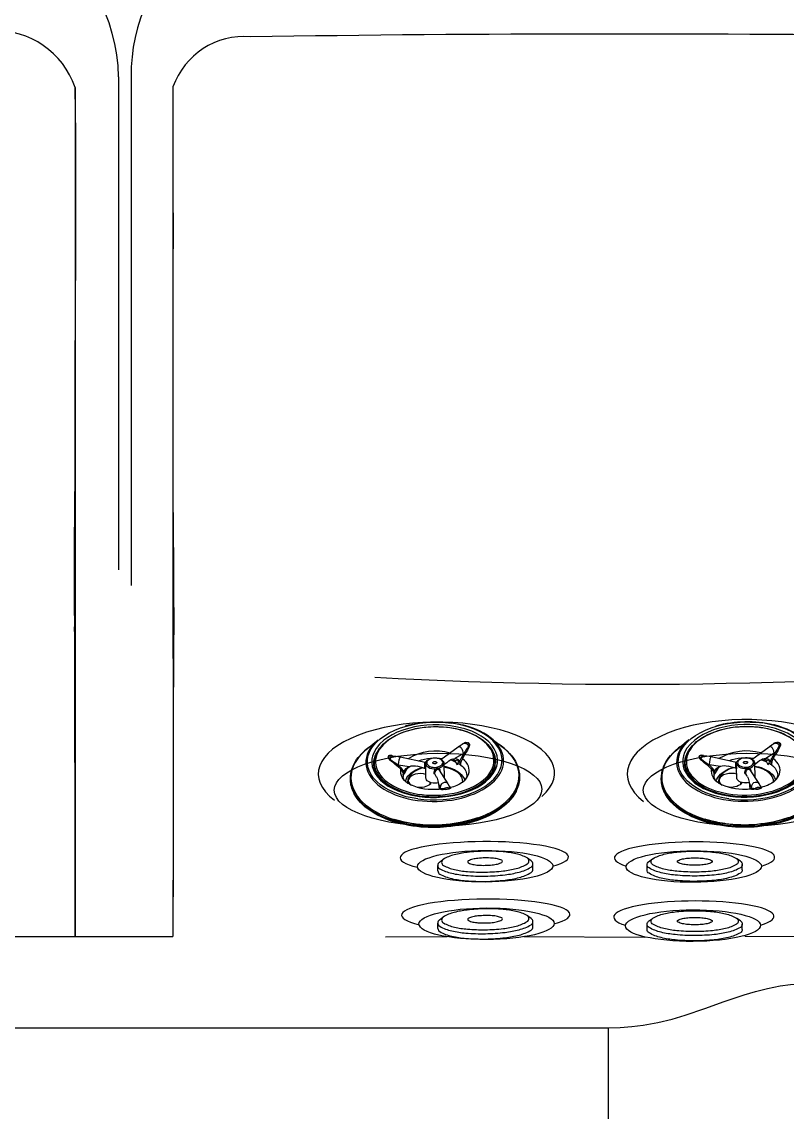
# Model space of a CAD drawing. Extents: x 398 to 509, y 623 to 780.
# Drawn here: x 452.09 to 467.09, y 650.92 to 672.29 of the extents above; entities that cross this region are included whole.
import ezdxf

# ---------------------------------------------------------------- set-up
doc = ezdxf.new("R2010")
doc.units = 0
doc.header["$MEASUREMENT"] = 0
for name, color, linetype in [('1', 4, 'Continuous'), ('2', 3, 'Continuous'), ('JET', 3, 'Continuous')]:
    doc.layers.add(name, color=color, linetype=linetype)

# ---------------------------------------------------------------- blocks, each defined once
blk = doc.blocks.new('MINI')
at = {"layer": '1', "color": 3}
for p, q in [((0.223, 0.931), (0.327, 0.931)), ((0.391, 0.895), (0.44, 0.828)), ((0.391, 0.895), (0.391, 0.895)), ((0.386, -0.902), (0.441, -0.828)), ((0.223, -0.932), (0.327, -0.932)), ((0.327, -0.932), (0.327, -0.932))]:
    blk.add_line(p, q, dxfattribs=at)
for points in [[(0.223, 0.931, 0.267867), (0.159, 0.895, 0.072378), (0.065, 0.659, 0.034036), (0.019, 0.384, 0.024706), (0, 0, 0.024706), (0.019, -0.384, 0.034036), (0.065, -0.659, 0.072378), (0.159, -0.895, 0.267867), (0.223, -0.932, 0.267867)], [(0.391, 0.895, 0.267867), (0.327, 0.931, 0.267867), (0.264, 0.895, 0.072378), (0.17, 0.659, 0.034036), (0.123, 0.384, 0.024706), (0.104, 0, 0.024706), (0.123, -0.384, 0.034036), (0.17, -0.659, 0.072378), (0.264, -0.895, 0.267867), (0.327, -0.932, 0.267867)], [(0.327, -0.932, 0.238458), (0.386, -0.902, 0.072378)]]:
    blk.add_lwpolyline(points, format="xyb", dxfattribs=at)
for points in [[(0.386, -0.855, 0.267867), (0.445, -0.822, 0.072378), (0.531, -0.605, 0.034036), (0.574, -0.352, 0.024706), (0.591, 0, 0.024706), (0.574, 0.352, 0.034036), (0.531, 0.605, 0.072378), (0.445, 0.822, 0.267867), (0.386, 0.855, 0.267867), (0.328, 0.822, 0.072378), (0.242, 0.605, 0.034036), (0.199, 0.352, 0.024706), (0.182, 0, 0.024706), (0.199, -0.352, 0.034036), (0.242, -0.605, 0.072378), (0.328, -0.822, 0.267867)], [(0.388, 0.343, 0.280852), (0.368, 0.331, 0.066452), (0.337, 0.244, 0.030521), (0.321, 0.143, 0.022038), (0.315, 0.003, 0.022038), (0.321, -0.137, 0.030521), (0.337, -0.238, 0.066452), (0.368, -0.325, 0.280852), (0.388, -0.337, 0.280852), (0.408, -0.325, 0.066452), (0.439, -0.238, 0.030521), (0.454, -0.137, 0.022038), (0.46, 0.003, 0.022038), (0.454, 0.143, 0.030521), (0.439, 0.244, 0.066452), (0.408, 0.331, 0.280852)]]:
    blk.add_lwpolyline(points, format="xyb", close=True, dxfattribs=at)
blk = doc.blocks.new('3S-R_1644801-1')
at = {"layer": '1', "color": 3, "linetype": 'Continuous'}
for p, q in [((0.586, 1.561), (0.576, 1.566)), ((-0.528, 1.236), (-0.534, 1.231)), ((0.616, 0.993), (0.58, 1.014)), ((0.971, 0.699), (0.921, 1.005)), ((-0.06, 0.64), (-0.054, 0.642)), ((-0.264, 0.485), (-0.265, 0.484)), ((-0.374, 0.323), (-0.398, 0.317)), ((-0.379, 0.35), (-0.368, 0.377)), ((-0.372, 0.324), (-0.374, 0.323)), ((-0.374, 0.323), (-0.368, 0.319)), ((-0.372, 0.324), (-0.368, 0.319)), ((-0.368, 0.319), (-0.292, 0.224)), ((-0.073, 0.121), (-0.223, 0.402)), ((0.087, 0.14), (-0.158, 0.281)), ((0.124, 0.055), (0.506, 0.23)), ((0.19, 0.387), (0.223, 0.382)), ((0.19, 0.387), (0.238, 0.312)), ((0.217, 0.274), (0.207, 0.218)), ((0.274, 0.351), (0.238, 0.312)), ((0.443, 0.383), (0.274, 0.287)), ((0.284, 0.33), (0.274, 0.351)), ((0.438, 0.387), (0.343, 0.386)), ((0.344, 0.414), (0.436, 0.414)), ((0.436, 0.414), (0.449, 0.415)), ((0.438, 0.387), (0.443, 0.383)), ((0.451, 0.387), (0.438, 0.387)), ((0.451, 0.387), (0.443, 0.383)), ((0.63, 0.304), (0.645, 0.316)), ((0.637, 0.308), (0.645, 0.316)), ((-0.404, 0.105), (-0.37, 0.085)), ((0.087, 0.14), (0.089, 0.138)), ((-1.346, -0.175), (-1.348, -0.183)), ((-0.335, -0.026), (-0.174, -0.119)), ((-0.215, -0.669), (-0.069, -0.188)), ((-0.179, -0.122), (-0.191, -0.183)), ((-0.177, -0.116), (-0.178, -0.117)), ((-0.109, -0.156), (-0.09, -0.167)), ((-0.088, -0.168), (-0.09, -0.167)), ((-0.081, -0.171), (-0.071, -0.175)), ((-0.069, -0.187), (-0.07, -0.189)), ((-0.063, -0.176), (-0.059, -0.177)), ((-0.596, -0.294), (-0.596, -0.29)), ((-0.368, -0.627), (-0.292, -0.418)), ((-0.503, -0.444), (-0.527, -0.432)), ((-0.474, -0.439), (-0.365, -0.438)), ((-0.451, -0.457), (-0.474, -0.439)), ((-0.451, -0.457), (-0.429, -0.467)), ((-0.401, -0.628), (-0.424, -0.542)), ((-0.399, -0.64), (-0.401, -0.628)), ((-0.398, -0.536), (-0.374, -0.624)), ((-0.38, -0.461), (-0.365, -0.438)), ((-0.374, -0.624), (-0.368, -0.627)), ((-0.374, -0.624), (-0.372, -0.637)), ((-0.372, -0.637), (-0.368, -0.627)), ((-0.291, -0.849), (-0.278, -0.825)), ((-0.271, -0.811), (-0.273, -0.826)), ((-0.601, -1.032), (-0.565, -1.053)), ((-0.467, -1.092), (-0.473, -1.089)), ((-0.422, -1.322), (-0.132, -1.213)), ((-1.081, -1.305), (-1.071, -1.31))]:
    blk.add_line(p, q, dxfattribs=at)
at = {"layer": '1', "color": 3, "linetype": 'Continuous', "flags": 128}
for points in [[(0.321, 1.642), (0.266, 1.644), (0.196, 1.64), (0.125, 1.63), (0.051, 1.613), (-0.024, 1.59), (-0.099, 1.561), (-0.176, 1.526), (-0.252, 1.484), (-0.329, 1.437), (-0.405, 1.384), (-0.481, 1.326), (-0.556, 1.263), (-0.629, 1.195), (-0.701, 1.122), (-0.771, 1.045), (-0.838, 0.965), (-0.903, 0.88), (-0.966, 0.793), (-1.025, 0.702), (-1.081, 0.609), (-1.133, 0.514), (-1.182, 0.418), (-1.227, 0.32), (-1.267, 0.222), (-1.303, 0.123), (-1.335, 0.024), (-1.362, -0.075), (-1.384, -0.172), (-1.402, -0.269), (-1.414, -0.363), (-1.422, -0.456), (-1.424, -0.546), (-1.422, -0.633), (-1.414, -0.717), (-1.402, -0.797), (-1.384, -0.873), (-1.362, -0.945), (-1.335, -1.012), (-1.303, -1.075), (-1.274, -1.122)], [(-0.33, -1.287), (-0.375, -1.308), (-0.451, -1.337), (-0.525, -1.36), (-0.598, -1.376), (-0.669, -1.386), (-0.739, -1.39), (-0.806, -1.387), (-0.871, -1.378), (-0.933, -1.363), (-0.992, -1.341), (-1.047, -1.313), (-1.099, -1.279), (-1.148, -1.239), (-1.192, -1.193), (-1.232, -1.141), (-1.268, -1.084), (-1.3, -1.022), (-1.327, -0.955), (-1.349, -0.884), (-1.366, -0.808), (-1.378, -0.728), (-1.386, -0.645), (-1.388, -0.559), (-1.386, -0.469), (-1.378, -0.377), (-1.366, -0.283), (-1.349, -0.187), (-1.327, -0.09), (-1.3, 0.008), (-1.268, 0.106), (-1.232, 0.204), (-1.192, 0.302), (-1.148, 0.4), (-1.099, 0.495), (-1.047, 0.59), (-0.992, 0.682), (-0.933, 0.772), (-0.871, 0.859), (-0.806, 0.943), (-0.739, 1.023), (-0.669, 1.1), (-0.598, 1.172), (-0.525, 1.24), (-0.451, 1.302), (-0.375, 1.36), (-0.299, 1.413), (-0.223, 1.46), (-0.147, 1.501), (-0.071, 1.536), (0.004, 1.565), (0.078, 1.588), (0.151, 1.604), (0.223, 1.615), (0.292, 1.618), (0.359, 1.616), (0.424, 1.606), (0.486, 1.591), (0.545, 1.569), (0.601, 1.541), (0.653, 1.507), (0.701, 1.467), (0.745, 1.421), (0.786, 1.369), (0.822, 1.312), (0.853, 1.25), (0.88, 1.183), (0.902, 1.112), (0.919, 1.036), (0.932, 0.957), (0.937, 0.908)], [(0.316, 1.643), (0.293, 1.645), (0.231, 1.645), (0.168, 1.639), (0.103, 1.629), (0.037, 1.613), (-0.03, 1.592), (-0.098, 1.567), (-0.166, 1.536), (-0.234, 1.501), (-0.302, 1.461), (-0.37, 1.417), (-0.437, 1.369), (-0.504, 1.316), (-0.57, 1.26), (-0.635, 1.2), (-0.698, 1.137), (-0.759, 1.07), (-0.818, 1.002), (-0.875, 0.931), (-0.928, 0.861), (-0.977, 0.791), (-1.011, 0.74), (-1.043, 0.688), (-1.088, 0.613)], [(0.484, 1.607), (0.471, 1.611), (0.408, 1.626), (0.343, 1.636), (0.276, 1.638), (0.206, 1.635), (0.134, 1.624), (0.061, 1.608), (-0.014, 1.585), (-0.09, 1.555), (-0.166, 1.52), (-0.243, 1.479)], [(-0.243, 1.479), (-0.319, 1.432), (-0.396, 1.379), (-0.471, 1.321), (-0.546, 1.257), (-0.619, 1.189), (-0.691, 1.117), (-0.761, 1.04), (-0.829, 0.959), (-0.894, 0.875), (-0.956, 0.787), (-1.015, 0.697), (-1.071, 0.604), (-1.124, 0.509), (-1.172, 0.412), (-1.217, 0.315), (-1.258, 0.216), (-1.294, 0.117), (-1.325, 0.018), (-1.352, -0.08), (-1.375, -0.178), (-1.392, -0.274), (-1.405, -0.369), (-1.412, -0.461), (-1.415, -0.551), (-1.412, -0.638), (-1.405, -0.722), (-1.392, -0.802), (-1.375, -0.879), (-1.352, -0.95), (-1.325, -1.018), (-1.294, -1.08), (-1.258, -1.137), (-1.217, -1.189), (-1.172, -1.235), (-1.161, -1.246)], [(-0.797, 0.042), (-0.761, 0.131), (-0.72, 0.218), (-0.675, 0.305), (-0.627, 0.389), (-0.575, 0.472), (-0.52, 0.552), (-0.463, 0.629), (-0.402, 0.702), (-0.34, 0.772), (-0.275, 0.837), (-0.209, 0.898), (-0.142, 0.954), (-0.073, 1.005), (-0.005, 1.05), (0.064, 1.09), (0.133, 1.124), (0.201, 1.152), (0.269, 1.174), (0.335, 1.189), (0.399, 1.198), (0.462, 1.201), (0.522, 1.197), (0.58, 1.187), (0.635, 1.171), (0.687, 1.148), (0.735, 1.119), (0.78, 1.084), (0.82, 1.043), (0.857, 0.997), (0.889, 0.945), (0.917, 0.888), (0.929, 0.86)], [(-0.768, 0.034), (-0.722, 0.144), (-0.67, 0.252), (-0.608, 0.364), (-0.54, 0.472), (-0.463, 0.58), (-0.381, 0.681), (-0.293, 0.777), (-0.202, 0.864), (-0.107, 0.941), (-0.012, 1.009), (0.083, 1.063), (0.176, 1.107), (0.294, 1.146), (0.405, 1.165), (0.507, 1.165), (0.579, 1.153), (0.646, 1.132), (0.712, 1.098), (0.772, 1.054), (0.826, 0.997), (0.873, 0.929), (0.912, 0.85), (0.942, 0.762), (0.962, 0.664), (0.972, 0.56), (0.973, 0.451), (0.964, 0.338), (0.938, 0.187), (0.899, 0.037), (0.849, -0.11)], [(-0.715, 0.03), (-0.672, 0.132), (-0.623, 0.233), (-0.565, 0.337), (-0.501, 0.438), (-0.43, 0.538), (-0.353, 0.633), (-0.271, 0.722), (-0.185, 0.804), (-0.098, 0.876), (-0.008, 0.939), (0.08, 0.99), (0.167, 1.031), (0.277, 1.067), (0.381, 1.085), (0.476, 1.085), (0.543, 1.074), (0.606, 1.054), (0.667, 1.023), (0.723, 0.981), (0.774, 0.928), (0.818, 0.865), (0.854, 0.791), (0.882, 0.708), (0.901, 0.618), (0.91, 0.52), (0.911, 0.419), (0.902, 0.313), (0.878, 0.172), (0.842, 0.032), (0.795, -0.105)], [(-0.702, -0.922), (-0.713, -0.906), (-0.741, -0.854), (-0.764, -0.798), (-0.783, -0.737), (-0.797, -0.672), (-0.805, -0.603), (-0.809, -0.531), (-0.808, -0.455), (-0.802, -0.377), (-0.79, -0.297), (-0.774, -0.215), (-0.753, -0.132), (-0.728, -0.049), (-0.697, 0.035), (-0.663, 0.118), (-0.624, 0.2), (-0.582, 0.281), (-0.535, 0.36), (-0.486, 0.437), (-0.433, 0.511), (-0.378, 0.582), (-0.32, 0.649), (-0.26, 0.712), (-0.198, 0.77), (-0.135, 0.824), (-0.071, 0.872), (-0.006, 0.915), (0.058, 0.953), (0.123, 0.984), (0.187, 1.009), (0.25, 1.029), (0.312, 1.041), (0.372, 1.048), (0.429, 1.048), (0.438, 1.047)], [(0.861, 0.427), (0.857, 0.351), (0.849, 0.272), (0.836, 0.192), (0.818, 0.11), (0.795, 0.027), (0.768, -0.056), (0.736, -0.139), (0.699, -0.222), (0.659, -0.303), (0.615, -0.383), (0.567, -0.46), (0.516, -0.535), (0.462, -0.607), (0.405, -0.676), (0.347, -0.74), (0.286, -0.8), (0.224, -0.855), (0.16, -0.906), (0.096, -0.951), (0.032, -0.99), (-0.032, -1.024), (-0.096, -1.051), (-0.16, -1.072), (-0.221, -1.087), (-0.282, -1.096), (-0.34, -1.097), (-0.396, -1.093), (-0.449, -1.081), (-0.499, -1.064), (-0.546, -1.04), (-0.589, -1.01), (-0.629, -0.974), (-0.664, -0.932), (-0.695, -0.884), (-0.721, -0.832), (-0.743, -0.774), (-0.76, -0.712), (-0.772, -0.646), (-0.779, -0.576), (-0.781, -0.502), (-0.778, -0.426), (-0.77, -0.348), (-0.756, -0.267), (-0.738, -0.185), (-0.715, -0.103), (-0.688, -0.019), (-0.656, 0.064), (-0.619, 0.146), (-0.579, 0.227), (-0.535, 0.307), (-0.487, 0.385), (-0.436, 0.46), (-0.382, 0.531), (-0.326, 0.6), (-0.267, 0.664), (-0.206, 0.724), (-0.144, 0.78), (-0.081, 0.83), (-0.017, 0.875), (0.048, 0.915), (0.112, 0.948), (0.176, 0.976), (0.239, 0.997), (0.301, 1.012), (0.361, 1.02), (0.42, 1.022), (0.476, 1.017), (0.529, 1.006), (0.579, 0.988), (0.626, 0.964), (0.669, 0.934), (0.709, 0.898), (0.744, 0.856), (0.775, 0.809), (0.801, 0.756), (0.823, 0.698), (0.84, 0.636), (0.852, 0.57), (0.859, 0.5), (0.861, 0.427)], [(-0.57, 0.314), (-0.523, 0.391), (-0.504, 0.421), (-0.47, 0.47), (-0.434, 0.52), (-0.394, 0.572), (-0.351, 0.623), (-0.306, 0.674), (-0.258, 0.723), (-0.209, 0.771), (-0.158, 0.815), (-0.106, 0.857), (-0.054, 0.896), (-0.001, 0.931), (0.052, 0.962), (0.105, 0.989), (0.158, 1.012), (0.211, 1.031), (0.262, 1.046), (0.313, 1.056), (0.362, 1.062), (0.411, 1.064), (0.458, 1.06), (0.504, 1.052), (0.548, 1.039), (0.591, 1.021), (0.601, 1.015)], [(0.6, 1.016), (0.607, 1.012), (0.609, 1.011)], [(0.624, -0.375), (0.667, -0.296), (0.683, -0.264), (0.709, -0.211), (0.734, -0.155), (0.758, -0.095), (0.781, -0.032), (0.801, 0.033), (0.82, 0.098), (0.836, 0.165), (0.848, 0.231), (0.858, 0.297), (0.864, 0.362), (0.867, 0.425), (0.866, 0.487), (0.862, 0.548), (0.854, 0.606), (0.843, 0.661), (0.828, 0.714), (0.809, 0.764), (0.787, 0.811), (0.761, 0.855), (0.757, 0.86)], [(0.929, 0.86), (0.94, 0.827), (0.959, 0.761), (0.972, 0.69), (0.981, 0.616), (0.985, 0.539), (0.984, 0.459), (0.977, 0.376), (0.966, 0.291), (0.95, 0.204), (0.929, 0.116), (0.925, 0.101)], [(-0.054, 0.642), (-0.051, 0.643), (-0.003, 0.659), (0.045, 0.669), (0.09, 0.672), (0.133, 0.668), (0.174, 0.657), (0.211, 0.64), (0.244, 0.616), (0.273, 0.587), (0.298, 0.551), (0.318, 0.51), (0.334, 0.465), (0.344, 0.414)], [(-0.054, 0.642), (-0.045, 0.638), (-0.018, 0.62), (0.005, 0.596), (0.025, 0.569), (0.041, 0.537), (0.061, 0.467), (0.068, 0.39)], [(0.037, 0.168), (0.049, 0.204), (0.061, 0.248), (0.071, 0.292), (0.077, 0.337), (0.081, 0.381), (0.081, 0.425), (0.079, 0.467), (0.072, 0.507), (0.062, 0.546), (0.048, 0.581), (0.031, 0.615), (0.009, 0.644), (-0.003, 0.658)], [(-1.088, 0.613), (-1.14, 0.52), (-1.16, 0.482), (-1.191, 0.419), (-1.221, 0.353), (-1.252, 0.281), (-1.281, 0.207), (-1.309, 0.13), (-1.335, 0.052), (-1.358, -0.028), (-1.378, -0.108), (-1.395, -0.189), (-1.409, -0.269), (-1.419, -0.348), (-1.426, -0.426), (-1.43, -0.503), (-1.429, -0.578), (-1.426, -0.651), (-1.418, -0.722), (-1.407, -0.791), (-1.392, -0.857), (-1.374, -0.92), (-1.352, -0.98), (-1.326, -1.037), (-1.296, -1.09), (-1.278, -1.118)], [(-0.264, 0.469), (-0.266, 0.472), (-0.276, 0.477)], [(-0.273, 0.495), (-0.265, 0.495), (-0.261, 0.492), (-0.263, 0.486), (-0.264, 0.485)], [(-0.263, 0.47), (-0.266, 0.478), (-0.264, 0.485)], [(-0.223, 0.403), (-0.251, 0.451), (-0.264, 0.47)], [(-0.643, -1.013), (-0.647, -1.01), (-0.68, -0.977), (-0.709, -0.939), (-0.736, -0.898), (-0.758, -0.852), (-0.778, -0.803), (-0.793, -0.75), (-0.805, -0.694), (-0.814, -0.635), (-0.819, -0.573), (-0.82, -0.509), (-0.817, -0.442), (-0.81, -0.373), (-0.8, -0.303), (-0.786, -0.231), (-0.768, -0.159), (-0.747, -0.087), (-0.723, -0.015), (-0.696, 0.055), (-0.668, 0.121), (-0.642, 0.178), (-0.62, 0.222), (-0.594, 0.272), (-0.57, 0.314)], [(-0.292, 0.224), (-0.351, 0.269), (-0.405, 0.306)], [(-0.298, 0.23), (-0.318, 0.205), (-0.338, 0.175), (-0.353, 0.143), (-0.364, 0.11), (-0.371, 0.078), (-0.372, 0.048), (-0.368, 0.021), (-0.359, -0.001), (-0.346, -0.018), (-0.335, -0.026)], [(-0.368, 0.319), (-0.321, 0.301), (-0.282, 0.3), (-0.267, 0.304), (-0.253, 0.311), (-0.231, 0.33), (-0.217, 0.355), (-0.215, 0.368), (-0.216, 0.383), (-0.225, 0.402)], [(0.246, 0.261), (0.241, 0.263), (0.217, 0.274)], [(0.274, 0.351), (0.246, 0.376), (0.223, 0.382)], [(0.259, 0.4), (0.299, 0.39), (0.343, 0.386)], [(0.443, 0.383), (0.481, 0.35), (0.504, 0.318), (0.512, 0.303), (0.517, 0.289), (0.521, 0.263), (0.517, 0.242), (0.512, 0.234), (0.505, 0.23)], [(0.506, 0.23), (0.568, 0.262), (0.624, 0.298)], [(0.666, 0.36), (0.663, 0.376), (0.652, 0.388), (0.637, 0.394), (0.619, 0.396)], [(0.619, 0.295), (0.619, 0.295), (0.619, 0.295)], [(0.629, 0.304), (0.628, 0.303), (0.623, 0.299)], [(0.675, 0.365), (0.67, 0.363), (0.666, 0.36)], [(-0.285, -1.255), (-0.308, -1.259), (-0.371, -1.265), (-0.433, -1.264), (-0.492, -1.257), (-0.548, -1.244), (-0.602, -1.224), (-0.652, -1.198), (-0.698, -1.166), (-0.741, -1.128), (-0.78, -1.085), (-0.814, -1.036), (-0.844, -0.981), (-0.87, -0.922), (-0.89, -0.858), (-0.906, -0.79), (-0.918, -0.718), (-0.924, -0.642), (-0.925, -0.563), (-0.921, -0.482), (-0.913, -0.398), (-0.899, -0.312), (-0.881, -0.224), (-0.857, -0.136), (-0.83, -0.047), (-0.797, 0.042)], [(-0.768, 0.034), (-0.808, -0.076), (-0.84, -0.186), (-0.866, -0.301), (-0.883, -0.414), (-0.892, -0.527), (-0.892, -0.636), (-0.882, -0.74), (-0.862, -0.838), (-0.832, -0.926), (-0.793, -1.005), (-0.746, -1.073), (-0.691, -1.13), (-0.632, -1.174), (-0.566, -1.208), (-0.499, -1.229), (-0.427, -1.241), (-0.351, -1.243), (-0.272, -1.234), (-0.185, -1.214), (-0.096, -1.183), (-0.002, -1.139), (0.092, -1.084), (0.188, -1.017), (0.282, -0.94), (0.373, -0.853), (0.461, -0.757), (0.543, -0.656), (0.62, -0.548), (0.688, -0.44), (0.75, -0.328), (0.803, -0.22), (0.849, -0.11)], [(0.795, -0.105), (0.752, -0.208), (0.703, -0.309), (0.645, -0.413), (0.581, -0.514), (0.51, -0.614), (0.433, -0.709), (0.351, -0.798), (0.266, -0.88), (0.178, -0.952), (0.088, -1.015), (0, -1.066), (-0.087, -1.107), (-0.197, -1.143), (-0.301, -1.161), (-0.396, -1.161), (-0.463, -1.15), (-0.526, -1.13), (-0.587, -1.099), (-0.643, -1.057), (-0.694, -1.004), (-0.738, -0.941), (-0.774, -0.867), (-0.802, -0.784), (-0.82, -0.694), (-0.83, -0.596), (-0.83, -0.495), (-0.822, -0.389), (-0.798, -0.248), (-0.762, -0.108), (-0.715, 0.03)], [(-0.329, 0.189), (-0.336, 0.179), (-0.341, 0.169)], [(-0.215, 0.147), (-0.201, 0.123), (-0.179, 0.088)], [(-0.09, -0.167), (-0.101, -0.16), (-0.115, -0.141), (-0.124, -0.116), (-0.127, -0.086), (-0.124, -0.053), (-0.115, -0.018), (-0.101, 0.018), (-0.081, 0.052)], [(0.012, -0.15), (-0.029, -0.165), (-0.049, -0.165), (-0.067, -0.158), (-0.081, -0.146), (-0.091, -0.129), (-0.099, -0.086), (-0.091, -0.034), (-0.081, -0.005), (-0.067, 0.024), (-0.049, 0.051), (-0.029, 0.074), (0.012, 0.107)], [(-0.069, 0.105), (-0.074, 0.122), (-0.074, 0.122)], [(-0.046, 0.096), (-0.019, 0.12), (0.009, 0.136), (0.036, 0.146), (0.061, 0.148), (0.083, 0.142), (0.087, 0.14)], [(0.04, -0.006), (0.038, 0.004), (0.034, 0.011), (0.027, 0.014), (0.018, 0.013), (0.009, 0.008), (0, 0), (-0.008, -0.011), (-0.013, -0.023), (-0.015, -0.034), (-0.016, -0.038), (-0.014, -0.048), (-0.01, -0.054), (-0.003, -0.058), (0.006, -0.057), (0.015, -0.052), (0.024, -0.044), (0.032, -0.033), (0.037, -0.021), (0.04, -0.009), (0.04, -0.006)], [(0.012, 0.107), (0.053, 0.121), (0.073, 0.121), (0.091, 0.115), (0.105, 0.102), (0.116, 0.085), (0.124, 0.042), (0.116, -0.009), (0.105, -0.038), (0.091, -0.067), (0.073, -0.094), (0.053, -0.118), (0.012, -0.15)], [(0.179, 0.205), (0.126, 0.183), (0.06, 0.155)], [(0.094, -0.069), (0.109, -0.039), (0.114, -0.027), (0.121, -0.006), (0.126, 0.015), (0.129, 0.037), (0.129, 0.058), (0.127, 0.079), (0.121, 0.098), (0.112, 0.115), (0.1, 0.13), (0.089, 0.138)], [(-0.272, -0.063), (-0.284, -0.107), (-0.307, -0.157), (-0.336, -0.204), (-0.371, -0.246), (-0.41, -0.279), (-0.449, -0.302), (-0.487, -0.314), (-0.523, -0.314), (-0.553, -0.302), (-0.576, -0.279), (-0.592, -0.246), (-0.597, -0.208)], [(-0.19, -0.177), (-0.246, -0.228), (-0.316, -0.276), (-0.363, -0.3), (-0.41, -0.317), (-0.458, -0.326), (-0.493, -0.328), (-0.527, -0.325), (-0.588, -0.303), (-0.595, -0.298)], [(-0.584, -0.349), (-0.583, -0.349), (-0.547, -0.355), (-0.508, -0.356), (-0.468, -0.351), (-0.427, -0.342), (-0.385, -0.327), (-0.344, -0.307), (-0.303, -0.283), (-0.262, -0.255), (-0.223, -0.223), (-0.194, -0.196)], [(-0.179, -0.133), (-0.194, -0.195), (-0.215, -0.286)], [(-0.071, -0.175), (-0.07, -0.175), (-0.063, -0.176)], [(-0.382, -1.108), (-0.369, -1.109), (-0.317, -1.109), (-0.263, -1.104), (-0.208, -1.094), (-0.152, -1.079), (-0.095, -1.059), (-0.038, -1.034), (0.02, -1.004), (0.077, -0.97), (0.134, -0.932), (0.191, -0.889), (0.246, -0.843), (0.3, -0.793), (0.353, -0.74), (0.404, -0.684), (0.452, -0.626), (0.497, -0.569), (0.536, -0.514), (0.562, -0.474), (0.591, -0.43), (0.624, -0.375)], [(-0.437, -0.466), (-0.415, -0.497), (-0.398, -0.536)], [(-0.215, -0.669), (-0.215, -0.67), (-0.217, -0.672), (-0.231, -0.672), (-0.253, -0.668), (-0.267, -0.665), (-0.282, -0.66), (-0.321, -0.647), (-0.368, -0.627)], [(-0.273, -0.826), (-0.284, -0.85), (-0.297, -0.867), (-0.31, -0.876), (-0.324, -0.878), (-0.338, -0.873), (-0.349, -0.862), (-0.359, -0.843), (-0.368, -0.817)], [(-0.352, -0.811), (-0.348, -0.832), (-0.342, -0.849), (-0.333, -0.862), (-0.321, -0.867), (-0.307, -0.865), (-0.295, -0.854), (-0.292, -0.849)], [(-0.292, -0.849), (-0.284, -0.837), (-0.282, -0.831)], [(-0.278, -0.825), (-0.277, -0.824), (-0.277, -0.823)], [(-0.277, -0.823), (-0.242, -0.748), (-0.215, -0.669)], [(-0.276, -0.823), (-0.276, -0.824), (-0.273, -0.826)]]:
    blk.add_lwpolyline(points, dxfattribs=at)
at = {"layer": '1', "color": 3, "linetype": 'Continuous'}
for centre, radius, start, end in [((0.283, 1.047), 0.596, 60.5296, 86.3407), ((0.308, 1.078), 0.557, 49.0067, 71.5053), ((0.198, 0.96), 0.718, 17.2449, 48.1724), ((0.029, 0.874), 0.902, 8.3428, 30.8324), ((1.263, -0.744), 2.671, 132.3072, 167.6982), ((1.305, -0.771), 2.719, 132.4152, 158.9637), ((0.411, 0.637), 0.411, 33.5366, 86.2356), ((0.378, 0.661), 0.407, 60.1242, 79.9235), ((0.38, 0.668), 0.412, 40.9512, 59.8518), ((0.39, 0.64), 0.43, 30.5841, 59.4946), ((0.031, 0.487), 0.177, 67.7987, 119.1662), ((-0.056, 0.423), 0.275, 5.9299, 55.8355), ((-0.174, 0.319), 0.202, 119.2897, 163.1212), ((-0.382, 0.484), 0.106, 286.428, 355.9828), ((-0.245, 0.374), 0.107, 106.6465, 175.7645), ((-0.257, 0.483), 0.0202, 144.3471, 199.2608), ((0.215, 0.065), 0.637, 115.6645, 138.8808), ((-0.278, 0.37), 0.501, 1.4009, 9.3993), ((0.35, 0.669), 0.255, 238.4778, 268.6536), ((-0.263, 0.011), 0.651, 36.6101, 42.5116), ((0.357, -0.276), 0.953, 147.1401, 180.8112), ((0.573, -0.339), 1.172, 145.2279, 150.285), ((-0.385, 0.308), 0.0182, 52.7327, 119.0037), ((-0.383, 0.309), 0.0189, 53.8422, 122.6257), ((-0.46, 0.379), 0.0865, 325.2291, 340.9964), ((-0.476, 0.393), 0.125, 326.5926, 355.1774), ((-0.355, 0.364), 0.018, 79.1034, 134.3334), ((-0.482, -0.044), 0.328, 35.4548, 54.5686), ((-0.602, 0.399), 0.67, 340.3331, 359.2155), ((0.115, 0.376), 0.183, 290.751, 330.7838), ((-0.473, 0.371), 0.696, 351.9142, 357.0101), ((0.224, 0.185), 0.0884, 76.1943, 94.5474), ((0.181, 0.273), 0.0684, 333.4348, 34.1746), ((0.181, 0.332), 0.104, 334.0741, 40.9546), ((0.089, 0.411), 0.255, 354.4353, 0.7973), ((0.821, 0.421), 0.385, 180.9853, 185.146), ((0.534, -0.503), 0.922, 84.4893, 95.2933), ((0.73, 0.42), 0.281, 180.9302, 186.6246), ((0.607, -0.917), 1.313, 89.4775, 96.8214), ((0.506, 0.471), 0.216, 287.9392, 302.6042), ((0.656, 0.398), 0.037, 153.7617, 182.9885), ((0.559, 0.343), 0.0802, 331.0422, 41.9157), ((0.746, 0.365), 0.145, 208.9507, 211.7999), ((0.622, 0.363), 0.0522, 2.1058, 89.6528), ((0.579, 0.374), 0.0959, 297.0171, 354.2466), ((0.605, 0.363), 0.0611, 310.4466, 357.536), ((1.036, -0.682), 2.435, 158.6454, 168.1808), ((-0.27, -0.19), 0.323, 110.7241, 164.6096), ((-0.341, 0.119), 0.0436, 188.395, 229.7036), ((-0.201, 0.082), 0.0224, 325.6956, 15.112), ((-0.11, 0.186), 0.137, 237.9289, 281.8485), ((-0.122, 0.182), 0.11, 238.4371, 285.1694), ((-0.666, 0.374), 1.018, 299.3828, 347.125), ((-0.796, 0.445), 1.028, 312.0312, 338.6694), ((-0.1, 0.106), 0.0307, 283.4084, 359.0023), ((-0.127, 0.045), 0.0463, 8.5576, 41.9226), ((-0.123, 0.081), 0.0789, 11.0049, 65.5685), ((-0.128, 0.126), 0.088, 302.1802, 340.2307), ((-0.051, 0.118), 0.0225, 215.9024, 284.1207), ((-1.172, 0.673), 2.175, 329.7514, 344.6602), ((5.354, 9.167), 10.806, 239.1776, 239.6269), ((-0.199, -0.126), 0.0207, 339.4522, 38.2759), ((4.833, 8.108), 9.646, 238.6921, 239.2912), ((-0.056, -0.201), 0.04, 132.8974, 156.4439), ((-0.077, -0.161), 0.0289, 236.4269, 284.3653), ((-0.063, -0.133), 0.0432, 234.9506, 269.6106), ((-0.055, -0.192), 0.0156, 106.9352, 177.7838), ((-0.073, 0.007), 0.184, 272.9282, 335.4432), ((-0.42, -0.292), 0.176, 180.0464, 232.5852), ((-0.306, -0.276), 0.291, 183.4251, 245.9137), ((-0.415, -0.291), 0.176, 262.8229, 313.9668), ((-0.372, -0.294), 0.144, 272.8022, 317.1243), ((-0.461, -0.231), 0.252, 312.1076, 347.3822), ((-1.191, 0.664), 2.187, 315.3505, 330.2037), ((-0.589, -0.593), 0.173, 17.2815, 60.0175), ((-0.421, -0.234), 0.225, 248.6558, 262.3123), ((-0.398, -0.242), 0.227, 242.5308, 260.2706), ((-0.422, -0.494), 0.0481, 266.7765, 299.7786), ((-0.397, -0.565), 0.0633, 265.626, 290.5298), ((-0.394, -0.574), 0.0668, 265.5855, 289.1633), ((5.36, 0.282), 5.833, 189.0986, 190.8677), ((-6.576, -1.442), 6.256, 5.7843, 7.3938), ((-0.342, -0.859), 0.0491, 101.3685, 121.5467), ((-0.301, -0.744), 0.0841, 233.117, 285.8319), ((-0.393, -0.675), 0.413, 217.889, 239.7581), ((-0.359, -0.697), 0.411, 213.3446, 266.0255), ((-0.383, -0.707), 0.402, 229.0072, 252.67), ((-0.401, -0.683), 0.414, 241.9839, 260.7312), ((-0.781, -0.794), 0.593, 213.6623, 239.5513), ((-0.793, -0.828), 0.557, 228.6572, 251.6931), ((-0.368, -0.649), 0.462, 252.9449, 270.0277), ((-0.433, -0.428), 0.84, 280.1765, 290.9741), ((-0.746, -0.677), 0.716, 252.2482, 283.2981), ((-0.796, -0.343), 1.048, 281.5341, 290.8802)]:
    blk.add_arc(centre, radius, start, end, dxfattribs=at)
blk = doc.blocks.new('2018 PRISM')
at = {"layer": '1'}
for p, q in [((55.402, 27.501), (55.402, 17.84)), ((55.646, 27.5), (55.646, 17.532))]:
    blk.add_line(p, q, dxfattribs=at)
at = {"layer": '1', "linetype": 'Continuous', "lineweight": 25}
for p, q in [((54.546, 16.637), (54.541, 16.636)), ((56.483, 16.568), (56.475, 16.569)), ((49.768, 10.657), (54.551, 10.657)), ((54.551, 10.657), (56.467, 10.657)), ((67.672, 10.659), (68.643, 10.657)), ((44.997, 8.866), (64.997, 8.866)), ((64.997, 8.866), (64.997, 3.014))]:
    blk.add_line(p, q, dxfattribs=at)
at = {"layer": '1'}
for points in [[(54.549, 27.297), (54.55, 21.758), (54.548, 12.938), (54.551, 10.657)], [(56.468, 27.305), (56.465, 19.325), (56.471, 12.868), (56.467, 10.657)]]:
    blk.add_lwpolyline(points, dxfattribs=at)
at = {"layer": '1', "linetype": 'Continuous', "lineweight": 25, "flags": 128}
for points in [[(54.551, 20.565), (54.55, 21.758), (54.555, 22.925), (54.561, 24.084), (54.565, 25.235), (54.561, 26.375), (54.549, 27.297)], [(56.468, 27.305), (56.467, 26.531), (56.467, 25.554)], [(56.467, 25.554), (56.468, 25.081), (56.471, 24.606)], [(56.471, 24.606), (56.467, 23.65), (56.466, 22.687), (56.468, 21.719), (56.468, 21.118), (56.467, 20.517)], [(54.541, 16.636), (54.542, 16.828), (54.541, 17.052), (54.54, 17.304), (54.54, 17.579), (54.539, 17.874), (54.539, 18.186), (54.54, 18.513), (54.542, 18.852), (54.545, 19.202), (54.548, 19.56), (54.55, 19.924), (54.551, 20.292), (54.551, 20.565)], [(56.467, 20.517), (56.464, 20.242), (56.463, 19.872), (56.464, 19.505), (56.467, 19.144), (56.47, 18.792), (56.473, 18.451), (56.476, 18.122), (56.479, 17.808), (56.48, 17.511), (56.481, 17.235), (56.482, 16.982), (56.482, 16.758), (56.483, 16.568)], [(54.551, 10.657), (54.55, 10.977), (54.55, 11.307), (54.549, 11.661), (54.549, 12.048), (54.549, 12.473), (54.548, 12.938), (54.548, 13.362), (54.548, 13.816), (54.547, 14.302), (54.547, 14.82), (54.547, 15.301), (54.546, 15.804), (54.546, 16.264), (54.546, 16.637)], [(56.475, 16.57), (56.475, 16.144), (56.475, 15.818), (56.474, 15.257), (56.473, 14.778), (56.473, 14.321), (56.472, 13.804), (56.472, 13.319), (56.471, 12.868), (56.47, 12.397), (56.47, 11.974), (56.469, 11.599), (56.468, 11.262), (56.468, 10.953), (56.467, 10.657)], [(64.997, 8.866), (64.997, 8.866), (65.23, 8.872), (65.46, 8.888), (65.683, 8.915), (65.973, 8.968), (66.248, 9.034), (66.509, 9.11), (66.893, 9.241), (67.271, 9.378), (67.661, 9.511), (67.885, 9.578), (68.121, 9.639), (68.369, 9.688), (68.573, 9.716), (68.784, 9.734), (68.997, 9.74)]]:
    blk.add_lwpolyline(points, dxfattribs=at)
at = {"layer": '1'}
for centre, radius, start, end in [((51.945, 27.442), 3.457, 0.9813, 57.9607), ((59.163, 27.526), 3.517, 129.6925, 180.4283), ((52.987, 26.758), 1.653, 19.0604, 91.678), ((57.856, 26.824), 1.469, 84.9697, 160.8646)]:
    blk.add_arc(centre, radius, start, end, dxfattribs=at)
at = {"layer": '1', "linetype": 'Continuous', "lineweight": 25}
for centre, radius, start, end in [((65.275, -450.822), 479.165, 89.24324, 90.87176), ((65.466, 108.261), 92.662, 266.87887, 275.97238)]:
    blk.add_arc(centre, radius, start, end, dxfattribs=at)
at = {"layer": '2', "linetype": 'Continuous', "lineweight": 25}
for p, q in [((60.632, 10.649), (61.839, 10.655)), ((63.345, 10.657), (65.713, 10.644))]:
    blk.add_line(p, q, dxfattribs=at)
at = {"layer": '2'}
for centre, major_axis, ratio, start_param, end_param in [((67.688, 13.848), (2.317, 0.011), 0.457012, 5.811848, 9.953837), ((61.631, 13.848), (2.317, 0.011), 0.435849, 5.811848, 9.953837), ((62.569, 12.206), (1.649, 0.008), 0.187455, 5.660576, 10.079039), ((66.69, 12.2), (1.571, 0.007), 0.196828, 5.696896, 9.972914), ((62.598, 11.079), (1.649, 0.008), 0.187455, 5.660576, 10.079039), ((66.676, 11.042), (1.571, 0.007), 0.196828, 5.696896, 9.972914)]:
    blk.add_ellipse(centre, major_axis=major_axis, ratio=ratio, start_param=start_param, end_param=end_param, dxfattribs=at)
for centre, major_axis, ratio in [((61.663, 13.532), (2.034, 0.01), 0.35171), ((67.719, 13.532), (2.034, 0.01), 0.35171), ((62.585, 12.032), (1.325, 0.006), 0.233314), ((66.674, 12.026), (1.325, 0.006), 0.233314), ((62.614, 10.905), (1.325, 0.006), 0.233314), ((66.66, 10.868), (1.325, 0.006), 0.233314)]:
    blk.add_ellipse(centre, major_axis=major_axis, ratio=ratio, dxfattribs=at)
at = {"layer": 'JET', "xscale": -1}
for name, p, rotation in [('3S-R_1644801-1', (61.611, 14.04), 241.0051735408086), ('3S-R_1644801-1', (67.703, 14.044), 241.0051735408086), ('MINI', (66.693, 11.736), 270.0943087025074), ('MINI', (66.693, 10.569), 270.0943087025074)]:
    blk.add_blockref(name, p, dxfattribs=dict(at, rotation=rotation))
at = {"layer": 'JET', "rotation": 90.95897815323144}
for p in [(62.594, 11.735), (62.594, 10.606)]:
    blk.add_blockref('MINI', p, dxfattribs=at)

msp = doc.modelspace()

# ---------------------------------------------------------------- block references
at = {"layer": '1'}
msp.add_blockref('2018 PRISM', (398.58, 643.705), dxfattribs=at)

doc.saveas('drawing.dxf')
